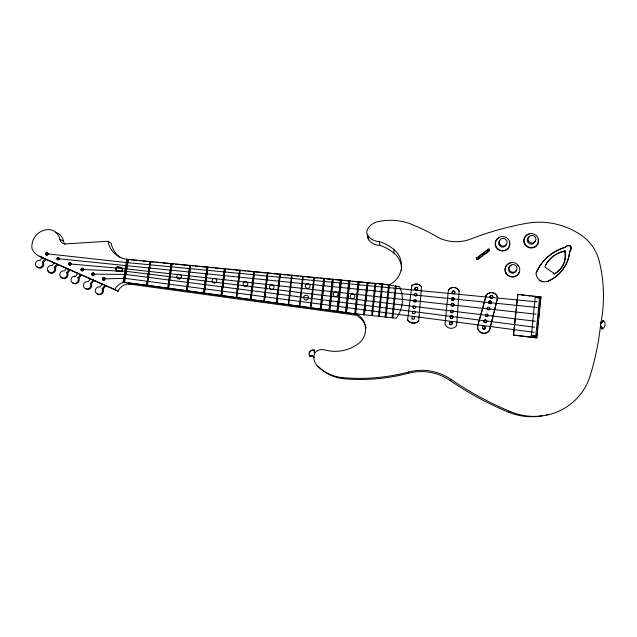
<?xml version="1.0" encoding="UTF-8"?>
<svg xmlns="http://www.w3.org/2000/svg" width="637" height="637" viewBox="0 0 637 637"><rect width="100%" height="100%" fill="white"/><g stroke="black" fill="none" stroke-linecap="round" stroke-linejoin="round"><path stroke-width="0.96" d="M535.749 336.248L539.547 297.973L537.66 297.503L535.176 297.535L531.354 335.707L535.749 336.248L531.354 335.707M407.584 319.965L407.592 319.878A7.063 6.983 14.6 0 0 418.732 320.865L418.716 320.952A7.055 6.983 14.6 0 1 407.584 319.965L411.813 285.679A6.625 6.529 7.5 0 1 421.527 286.602L418.716 320.952M411.813 285.679L411.805 285.79A6.617 6.521 7.5 0 1 417.753 284.301M459.173 291.109L456.602 325.603A6.744 6.633 23.1 0 1 445.008 324.472L448.408 290.098A6.051 5.932 15.9 0 1 459.173 291.109L459.126 291.22A6.044 5.924 15.9 0 0 448.376 290.209L448.408 290.098M536.649 337.077L537.047 333.183M537.341 330.269L537.732 326.383M537.931 324.432L538.321 320.546M538.615 317.632L539.006 313.738M539.205 311.796L539.69 306.93M539.889 304.988L540.28 301.102M540.479 299.159L540.956 296.938L517.73 294.445L513.47 335.166L536.832 337.857L540.956 296.938M374.978 283.385L371.634 315.546L372.43 315.673L375.886 283.417L358.137 281.689L354.753 313.754L396.294 318.174A31.794 31.492 -9.8 0 0 399.59 286.714L381.77 283.983L378.482 316.31L379.27 316.39L382.558 284.062M395.394 285.862L392.081 317.728L392.862 317.815L396.166 286.005L395.402 285.917M513.47 335.166L517.969 294.167M355.717 313.882L359.093 281.785M388.602 284.707L385.194 317.011L386.07 317.099L389.47 284.731A21.547 21.196 -7.7 0 0 393.825 249.425A44.932 44.367 -12.7 0 0 379.365 241.542A14.237 13.903 -9.3 0 1 367.955 235.801A6.314 6.171 -10.7 0 1 367.557 229.24A15.455 15.121 -8.6 0 1 379.031 221.453A56.398 55.562 -3.4 0 1 411.924 224.455A201.308 198.903 -88.3 0 1 439.148 238.007A39.892 38.61 3.1 0 0 471.046 238.931A323.373 306.827 51.4 0 1 526.672 223.324A71.591 69.162 22.9 0 1 581.366 235.316A43.985 42.313 20.7 0 1 599.098 260.652A148.859 145.945 15.8 0 1 601.28 320.944L600.627 324.671A278.695 274.858 -30.8 0 1 590.236 375.583A60.698 58.851 33.4 0 1 510.747 411.725L508.453 412.115A302.376 284.277 12.3 0 1 450.248 380.6A51.517 50.649 58.8 0 0 408.468 373.234A183.185 177.962 -13.2 0 1 344.004 378.752A40.744 40.577 -40 0 1 319.328 367.469L317.576 366.14A12.716 12.621 -61.5 0 1 313.754 356.752L314.742 353.065A9.053 8.982 -62.1 0 1 324.352 349.856A39.303 38.945 -31.5 0 0 358.129 343.9A17.971 17.884 -32.5 0 0 357.062 314.065L357.994 316.462A17.605 17.518 -33.1 0 1 365.232 325.125M348.805 280.782L340.5 279.977L337.092 311.286L345.421 312.472L348.805 280.782L349.801 280.877L346.417 312.608L354.753 313.754M346.417 312.608L349.801 280.877M340.524 280.033L332.49 279.197L329.066 310.187L337.116 311.334L340.5 279.977M338.112 311.469L341.496 280.073M367.016 282.613L363.512 314.742L364.348 314.829L367.852 282.693L364.332 314.782M408.468 373.234L408.596 372.016A52.624 51.74 58.7 0 1 451.275 379.533A308.794 289.915 12.2 0 0 510.747 411.725M332.49 279.197L329.098 310.235L321.064 309.088L324.488 278.417L323.7 278.345L320.164 309.009L299.326 306.15L302.726 276.307L323.7 278.345M321.096 309.136L324.488 278.417M329.974 310.354L333.366 279.285M310.394 307.663L313.826 277.437M311.063 307.759L314.463 277.445M299.9 306.222L303.292 276.362M276.84 303.061L280.28 274.181L279.659 274.061L276.219 302.933L288.179 304.621L291.571 275.224L302.726 276.307M299.326 306.15L288.752 304.693L292.152 275.28M276.784 303.013L280.232 274.117M267.174 272.851L253.677 271.537L250.301 299.422L263.79 301.269L267.174 272.851L279.707 274.125M276.267 302.981L264.315 301.301L267.755 272.907M264.371 301.349L267.811 272.97M250.954 299.47L254.386 271.609M251.01 299.517L254.45 271.673M253.677 271.537L239.679 270.176L236.247 297.447L250.301 299.422M239.743 270.239L236.311 297.503L221.166 295.425L224.535 268.71L239.679 270.176M236.908 297.583L240.276 270.239M224.535 268.71L221.182 294.843M221.692 295.449L225.116 268.766M221.764 295.504L225.18 268.83M224.606 268.774L207.113 267.014L203.705 292.988L221.166 295.425M207.192 267.078L203.784 293.036L186.466 290.623L189.858 265.342L207.113 267.014M204.342 293.076L207.758 267.078M204.421 293.124L207.829 267.142M189.945 265.406L171.242 263.527L167.873 288.067L186.553 290.679L189.858 265.342M187.095 290.711L190.495 265.398M187.182 290.759L190.574 265.462M421.527 286.602L421.511 286.722A6.617 6.521 7.5 0 0 418.628 284.572M168.502 288.155L171.871 263.591M168.598 288.211L171.966 263.654M171.329 263.599L150.045 261.473L146.709 285.169L167.969 288.123L171.242 263.527M150.141 261.536L128.451 259.458L124.565 282.398L146.805 285.225L150.045 261.473M147.513 285.32L150.746 261.536M123.06 282.374L124.892 282.565L123.06 282.374L126.835 259.14L128.778 259.665M123.912 279.675L123.443 282.573A11.848 11.299 -50 0 0 114.819 289.58L39.215 256.193A16.371 15.344 -47.1 0 1 32.041 248.812A16.228 15.224 -47.4 0 1 47.552 229.631A12.836 12.031 -47.1 0 1 59.79 239.281A6.123 5.757 -46.3 0 0 65.659 243.907L107.956 241.256L111.228 243.358A24.158 22.996 -43.8 0 0 120.767 257.77M124.231 277.74L124.541 275.805M124.852 273.87L125.17 271.935M125.481 270.008L125.8 268.073M126.11 266.139L126.421 264.204M126.739 262.269L127.05 260.334M124.183 282.191L128.077 259.227M489.558 330.117L497.664 297.598A6.306 6.147 21.2 0 0 486.182 295.385L477.527 326.526A6.394 6.251 26.8 0 0 489.558 330.117L497.664 297.598M483.101 253.136C484.757 250.89 484.773 255.588 483.101 253.327C481.413 254.394 485.354 255.469 483.746 253.383M477.527 326.526L486.182 295.385M476.643 259.546A0.804 0.78 12.6 0 1 476.635 258.303L488.571 249.083L489.503 249.202L489.511 250.253L477.623 259.546L482.225 256.066M476.635 258.303L488.571 249.083M489.128 250.843L489.359 250.373M600.755 323.524L603.518 320.443A5.47 5.231 28.9 0 1 602.769 328.596L601.965 329.01L600.436 326.439L601.24 326.017L602.769 328.596M603.518 320.443L601.559 323.094L600.11 322.824M100.797 283.393L102.318 284.134L100.049 286.984A3.806 3.615 -50.3 0 0 95.263 290.655A3.806 3.615 -50.3 0 0 99.778 294.19A3.806 3.615 -50.3 0 0 102.223 288.688L104.938 285.288M97.135 293.673A3.798 3.607 -50.3 0 0 103.098 289.102L105.798 285.71M88.885 278.13L90.462 278.895L88.232 281.689A3.806 3.599 -50 0 0 83.455 285.352A3.806 3.599 -50 0 0 87.954 288.88A3.806 3.599 -50 0 0 90.406 283.385L93.074 280.049M85.35 288.378A3.79 3.591 -50 0 0 91.306 283.815L93.965 280.487M64.878 267.532L66.574 268.344L64.528 270.9A3.79 3.575 -49.5 0 0 59.759 274.547A3.79 3.575 -49.5 0 0 64.218 278.05A3.79 3.575 -49.5 0 0 66.678 272.588L69.162 269.491M61.16 276.832A3.782 3.559 -49.5 0 0 66.089 278.106A3.782 3.559 -49.5 0 0 67.641 273.05L70.126 269.953M76.36 272.596L78.001 273.392L75.771 276.171A3.798 3.583 -49.7 0 0 70.994 279.826A3.798 3.583 -49.7 0 0 75.477 283.338A3.798 3.583 -49.7 0 0 77.929 277.867L80.596 274.539M72.921 282.86A3.79 3.575 -49.7 0 0 78.869 278.313L81.528 274.985M52.513 262.07L54.264 262.906L52.115 265.581A3.782 3.559 -49.2 0 0 47.353 269.212A3.782 3.559 -49.2 0 0 51.788 272.708A3.782 3.559 -49.2 0 0 54.256 267.261L56.836 264.044M48.46 270.629A3.774 3.551 -49.3 0 0 53.261 273.002A3.774 3.551 -49.3 0 0 55.26 267.731L57.84 264.53M42.432 257.682L40.203 260.453A3.782 3.543 -49.1 0 0 35.449 264.084A3.782 3.543 -49.1 0 0 39.86 267.564A3.782 3.543 -49.1 0 0 42.329 262.133L44.996 258.821M36.898 266.385A3.766 3.535 -49.1 0 0 41.795 267.651A3.766 3.535 -49.1 0 0 43.364 262.619L46.031 259.315M536.083 272.994A47.823 45.88 24.5 0 1 565.043 247.506L565.369 247.14A4.22 4.045 18.9 0 1 570.577 245.794A4.403 4.22 18.6 0 1 569.876 251.105A38.204 36.827 16.3 0 1 547.175 281.482L546.88 281.785A38.124 36.755 16.3 0 0 569.542 251.472L569.876 251.105M564.517 251.4L565.107 250.747A21.913 21.093 18.1 0 1 554.357 273.687L553.808 274.26A21.833 21.021 18.1 0 0 564.517 251.4A29.485 28.315 22.6 0 0 545.662 264.825M565.043 247.506A4.212 4.037 18.9 0 1 570.234 246.169L570.577 245.794M450.248 380.6L451.275 379.533M482.448 253.964L483.172 253.383M483.762 254.904C484.176 254.203 492.353 250.134 488.348 249.553M58.278 258.248L59.249 259.02L58.214 259.617M82.468 269.093L83.439 269.865L82.237 270.367M104.157 279.898L104.787 278.863M314.145 350.055L314.423 352.938L314.145 350.055A4.093 4.053 -58.8 0 0 309.55 356.043L312.624 355.932L314.598 357.461M309.55 356.043L312.624 355.932M103.56 278.887L124.844 278.321L534.188 332.315M70.309 263.495L71.041 264.506L69.767 264.689M131.771 283.983L128.793 283.991L125.696 282.326M93.026 274.133L125.505 274.396L534.698 327.219M82.157 269.491L126.022 271.33L535.295 321.255M69.791 263.941L126.437 268.894L535.996 314.216M537.222 301.866L127.504 262.643L46.74 253.749M122.4 270.239A2.532 2.413 -47.5 0 0 121.699 267.58L117.208 266.959A2.325 2.214 -47.6 0 0 116.651 270.86L121.524 271.45A2.532 2.413 -47.5 0 0 122.049 270.908M117.853 271.099L121.524 271.45M280.28 274.181L291.571 275.224M324.52 278.48L332.514 279.261M349.824 280.941L358.137 281.689M141.04 260.836L129.821 259.562M143.014 261.027L153.891 262.086M155.866 262.277L160.811 262.755M162.785 262.946L173.662 264.005M175.637 264.196L193.433 265.932M195.416 266.123L206.284 267.174M208.267 267.373L213.204 267.851M215.187 268.042L226.063 269.101M228.038 269.292L232.983 269.769M234.957 269.961L245.834 271.02M247.809 271.211L252.754 271.696M254.728 271.888L265.605 272.939M267.58 273.138L278.457 274.189M280.431 274.38L285.376 274.865M287.351 275.057L298.227 276.116M300.202 276.307L305.147 276.784M307.13 276.976L317.998 278.035M319.981 278.226L324.918 278.703M326.9 278.902L330.85 279.285M332.832 279.476L344.697 280.63M346.671 280.821L350.629 281.204M352.603 281.395L364.372 282.541M366.307 282.732L370.169 283.107M372.104 283.29L376.937 283.76M378.864 283.951L389.47 284.731M537.23 307.472L57.927 258.678M117.208 266.959L121.699 267.58M535.176 297.535L539.539 298.06M521.552 294.907L524.426 295.25M526.337 295.48L530.159 295.942M532.07 296.173L534.937 296.516M536.848 296.746L540.678 297.208M513.693 334.974L536.832 337.857M264.315 301.301L263.79 301.269M288.752 304.693L288.179 304.621M321.064 309.088L320.164 309.009M346.393 312.56L345.421 312.472M126.046 282.517L357.118 314.224M357.58 315.403L128.793 283.991A11.713 11.179 -50.1 0 0 118.044 291.165L103.425 284.548M47.488 253.327L47.918 254.497L46.756 254.513M104.213 278.409L104.699 278.695M45.482 259.116L54.718 263.2M57.25 264.315L90.605 279.046M93.249 280.208L102.501 284.293M54.256 267.261L55.26 267.731M42.329 262.133L43.364 262.619M90.406 283.385L91.306 283.815M66.678 272.588L67.641 273.05M77.929 277.867L78.869 278.313M102.223 288.688L103.098 289.102M55.101 263.208L58.954 265.064M39.215 256.193L47.186 259.872M67.482 268.679L71.209 270.478M78.964 273.751L82.571 275.495M91.505 279.285L94.977 280.973M114.819 289.58L118.044 291.165M116.651 270.86L116.929 271.012A2.325 2.206 -47.6 0 1 117.487 267.118M59.79 239.281L63.581 241.399A6.051 5.701 -46.4 0 0 65.078 244.369M93.886 273.711L94.141 274.85L92.962 274.865M126.835 259.14L127.527 259.57M554.357 273.687L544.842 266.863A29.597 28.41 22.6 0 1 565.107 250.747M317.576 366.14A41.604 41.413 -38.8 0 0 342.77 377.653L344.004 378.752M375.886 283.417L381.77 283.983M367.955 235.801L368.656 239.759A13.942 13.632 -9 0 0 379.835 245.396A44.017 43.483 -12.4 0 1 393.992 253.128A21.109 20.782 -7.3 0 1 401.517 270.669M379.365 241.542L379.835 245.396M393.825 249.425L393.992 253.128M602.586 328.549A5.446 5.215 29 0 1 601.965 329.01M602.706 320.889A5.446 5.215 29 0 1 603.231 321.486M309.773 356.218A4.077 4.037 -58.9 0 1 309.447 355.494M309.391 353.137A4.077 4.037 -58.9 0 1 312.783 350.151M313.571 350.119A4.077 4.037 -58.9 0 1 314.352 350.246M548.17 414.313A59.408 57.625 33.7 0 1 546.45 414.798M542.071 415.762A59.408 57.625 33.7 0 1 508.453 412.115M365.55 326.025A17.605 17.518 -33.1 0 1 366.036 327.88M74.816 276.649A3.79 3.575 -49.7 0 1 75.771 276.506M43.236 258.128A16.188 15.184 -47.2 0 1 40.298 256.297M55.698 232.33A12.692 11.912 -47.2 0 1 63.581 241.399M127.209 259.37A24.429 23.243 -43.7 0 1 107.956 241.256M368.656 239.759A6.187 6.051 -10.5 0 1 367.653 234.918M408.596 372.016A186.967 181.465 -13.4 0 1 342.77 377.653M535.088 241.216A3.957 3.814 15.4 0 1 528.957 243.382A3.957 3.814 15.4 0 1 529.132 237.028M538.058 239.233A7.31 7.039 15.4 0 1 532.978 247.833A7.31 7.039 15.4 0 1 524.004 242.745A7.31 7.039 15.4 0 1 529.092 234.153M542.971 281.944A8.655 8.345 20.6 0 1 541.697 281.61M540.479 281.092A8.655 8.345 20.6 0 1 539.356 280.399M570.234 246.169A4.395 4.212 18.7 0 1 569.542 251.472M516.257 270.255A3.965 3.846 17.8 0 1 512.196 273.169A3.965 3.846 17.8 0 1 508.469 269.722A3.965 3.846 17.8 0 1 511.24 265.613M519.298 271.888A7.325 7.095 17.9 0 1 511.63 277.039A7.325 7.095 17.9 0 1 504.958 270.478A7.325 7.095 17.9 0 1 510.309 263.057M517.363 264.984A7.325 7.095 17.9 0 1 518.534 266.473M489.63 330.03A6.402 6.259 26.8 0 1 477.591 326.447M485.123 327.275A1.393 1.37 27 0 1 483.825 329.178A1.393 1.37 27 0 1 482.607 327.179A1.393 1.37 27 0 1 484.94 326.964M486.111 295.496A6.298 6.139 21.2 0 1 490.068 292.805M492.544 292.797A6.298 6.139 21.2 0 1 497.593 297.702M121.428 267.421A2.54 2.413 -47.5 0 1 121.245 271.298M477.814 259.1A0.804 0.78 12.6 0 1 476.691 258.956A0.804 0.78 12.6 0 1 476.826 257.858M565.369 247.14A47.918 45.975 24.5 0 0 536.036 273.464A8.671 8.361 20.6 0 0 547.175 281.482M509.425 242.243A7.27 7.039 13.3 0 1 504.934 250.644A7.27 7.039 13.3 0 1 495.857 246.901A7.27 7.039 13.3 0 1 498.779 237.848M506.399 244.226A3.941 3.814 13.2 0 1 500.714 246.646A3.941 3.814 13.2 0 1 499.695 240.659M102.947 278.855C104.134 281.554 104.938 276.546 102.947 278.855M92.421 274.101C93.599 276.792 94.411 271.792 92.421 274.101M81.552 269.467C82.73 272.15 83.535 267.166 81.552 269.467M69.194 263.917C70.365 266.592 71.177 261.624 69.194 263.917M57.338 258.606C58.493 261.274 59.321 256.321 57.338 258.606M46.159 253.733C47.305 256.392 48.133 251.448 46.159 253.733M525.023 244.043A7.325 7.055 15.4 0 0 537.676 244.178A7.325 7.055 15.4 0 0 531.258 233.5A7.325 7.055 15.4 0 0 525.023 244.043M528.606 241.216A3.981 3.838 15.3 0 0 535.478 241.081A3.981 3.838 15.3 0 0 531.815 235.379A3.981 3.838 15.3 0 0 528.606 241.216M509.648 270.407A3.989 3.87 17.7 0 0 516.535 270.287A3.989 3.87 17.7 0 0 512.881 264.53A3.989 3.87 17.7 0 0 509.648 270.407M506.16 273.09A7.341 7.111 17.8 0 0 518.837 273.249A7.341 7.111 17.8 0 0 512.435 262.468A7.341 7.111 17.8 0 0 506.16 273.09M484.048 321.852A1.393 1.362 25.5 0 0 486.437 322.147A1.393 1.362 25.5 0 0 485.466 319.965A1.393 1.362 25.5 0 0 484.048 321.852M485.553 315.896A1.393 1.362 24.3 0 0 487.942 316.191A1.393 1.362 24.3 0 0 486.971 314.009A1.393 1.362 24.3 0 0 485.553 315.896M490.394 297.758A1.385 1.354 20.8 0 0 492.767 297.431A1.393 1.354 20.8 0 0 491.294 295.52A1.393 1.354 20.8 0 0 490.434 297.702A1.393 1.354 20.8 0 0 492.799 297.375A1.385 1.354 20.8 0 0 491.262 295.576A1.385 1.354 20.8 0 0 490.394 297.758M487.305 309.009A1.393 1.362 22.9 0 0 489.694 309.303A1.393 1.362 22.9 0 0 488.722 307.13A1.393 1.362 22.9 0 0 487.305 309.009M488.794 302.901A1.393 1.354 21.8 0 0 491.183 303.188A1.393 1.354 21.8 0 0 490.243 300.967A1.393 1.354 21.8 0 0 488.826 302.846A1.393 1.354 21.8 0 0 491.215 303.14A1.393 1.354 21.8 0 0 490.203 301.014A1.393 1.354 21.8 0 0 488.794 302.901M449.618 323.93A1.385 1.362 23.6 0 0 451.991 324.225A1.385 1.362 23.6 0 0 451.036 322.043A1.385 1.362 23.6 0 0 449.618 323.93M450.447 317.823A1.385 1.362 21.8 0 0 452.811 317.505A1.385 1.362 21.8 0 0 451.322 315.641A1.385 1.362 21.8 0 0 450.447 317.823A1.385 1.362 21.8 0 0 452.835 317.457A1.385 1.362 21.8 0 0 451.346 315.594A1.385 1.362 21.8 0 0 450.47 317.783M450.877 312.337A1.385 1.362 20.3 0 0 453.241 312.019A1.385 1.362 20.3 0 0 451.752 310.155A1.385 1.362 20.3 0 0 450.877 312.337M451.776 299.836A1.378 1.354 17.1 0 0 454.133 299.509A1.378 1.354 17.1 0 0 452.668 297.606A1.378 1.354 17.1 0 0 451.792 299.78A1.378 1.354 17.1 0 0 454.157 299.454A1.378 1.354 17.1 0 0 452.644 297.654A1.378 1.354 17.1 0 0 451.776 299.836M452.397 293.179A1.378 1.354 15.6 0 0 454.746 292.853A1.378 1.354 15.6 0 0 453.289 290.95A1.378 1.354 15.6 0 0 452.413 293.124A1.378 1.354 15.6 0 0 454.77 292.797A1.378 1.354 15.6 0 0 453.265 291.005A1.378 1.354 15.6 0 0 452.397 293.179M451.466 305.609A1.378 1.354 18.5 0 0 453.823 305.282A1.378 1.354 18.5 0 0 452.358 303.371A1.378 1.354 18.5 0 0 451.482 305.553A1.378 1.354 18.5 0 0 453.847 305.234A1.378 1.354 18.5 0 0 452.334 303.427A1.378 1.354 18.5 0 0 451.466 305.609M412.219 318.826A1.378 1.362 15.3 0 0 414.568 318.5A1.378 1.362 15.3 0 0 413.102 316.645A1.378 1.362 15.3 0 0 412.219 318.826M412.688 313.316A1.37 1.354 13.3 0 0 415.037 312.998A1.37 1.354 13.3 0 0 413.572 311.143A1.37 1.354 13.3 0 0 412.688 313.316M413.238 308.013A1.37 1.354 11.6 0 0 415.587 307.687A1.37 1.354 11.6 0 0 414.114 305.84A1.37 1.354 11.6 0 0 413.238 308.013M413.891 301.707A1.37 1.354 9.8 0 0 416.24 301.381A1.37 1.354 9.8 0 0 414.775 299.533A1.37 1.354 9.8 0 0 413.891 301.707M414.536 295.584A1.37 1.346 8.3 0 0 416.877 295.257A1.37 1.346 8.3 0 0 415.412 293.418A1.37 1.346 8.3 0 0 414.536 295.584M415.292 289.501A1.37 1.346 7.1 0 0 417.641 289.174A1.37 1.346 7.1 0 0 416.176 287.279A1.37 1.346 7.1 0 0 415.3 289.445A1.37 1.346 7.1 0 0 417.641 289.118A1.37 1.346 7.1 0 0 416.176 287.335A1.37 1.346 7.1 0 0 415.292 289.501M497.521 248.526A7.286 7.055 13.3 0 0 509.68 245.484A7.286 7.055 13.3 0 0 500.738 236.733A7.286 7.055 13.3 0 0 497.521 248.526M500.435 245.022A3.957 3.83 13.2 0 0 506.988 243.175A3.957 3.83 13.2 0 0 501.98 238.564A3.957 3.83 13.2 0 0 500.435 245.022M482.615 328.294A1.393 1.37 27 0 0 485.012 328.596A1.393 1.37 27 0 0 484.04 326.407A1.393 1.37 27 0 0 482.615 328.294M484.08 321.812A1.393 1.362 25.5 0 0 486.477 322.107A1.393 1.362 25.5 0 0 485.498 319.917A1.393 1.362 25.5 0 0 484.08 321.812M449.634 323.883A1.385 1.362 23.6 0 0 452.015 324.185A1.385 1.362 23.6 0 0 451.06 321.996A1.385 1.362 23.6 0 0 449.634 323.883M352.014 298.713A2.405 2.381 -19.2 0 0 354.793 295.624A2.405 2.381 -19.2 0 0 350.724 294.796A2.405 2.381 -19.2 0 0 352.014 298.713M306.174 299.987A2.397 2.365 -36.4 0 0 308.077 296.301A2.397 2.365 -36.4 0 0 303.945 296.547A2.397 2.365 -36.4 0 0 306.174 299.987M307.83 288.457A2.397 2.357 -33.2 0 0 309.725 284.787A2.397 2.357 -33.2 0 0 305.601 285.034A2.397 2.357 -33.2 0 0 307.83 288.457M271.8 289.604A2.389 2.341 -40.1 0 0 273.711 285.949A2.389 2.341 -40.1 0 0 269.602 286.196A2.389 2.341 -40.1 0 0 271.8 289.604M245.54 286.339A2.389 2.325 -42.5 0 0 247.459 282.693A2.389 2.325 -42.5 0 0 243.374 282.939A2.389 2.325 -42.5 0 0 245.54 286.339M214.47 283.035A2.381 2.309 -44.5 0 0 216.397 279.396A2.381 2.309 -44.5 0 0 212.328 279.651A2.381 2.309 -44.5 0 0 214.47 283.035M179.148 278.95A2.381 2.293 -46 0 0 181.083 275.327A2.381 2.293 -46 0 0 177.046 275.574A2.381 2.293 -46 0 0 179.148 278.95M335.142 296.603A2.405 2.373 -26.4 0 0 337.921 293.514A2.405 2.373 -26.4 0 0 333.86 292.686A2.405 2.373 -26.4 0 0 335.142 296.603M103.759 280.176A1.266 1.202 -49 0 0 104.675 278.202A1.266 1.202 -49 0 0 102.557 278.48A1.266 1.202 -49 0 0 103.759 280.176M103.648 280.121A1.266 1.202 -49 0 0 104.564 278.138A1.266 1.202 -49 0 0 102.438 278.417A1.266 1.202 -49 0 0 103.648 280.121M93.225 275.423A1.266 1.194 -48.8 0 0 94.149 273.44A1.266 1.194 -48.8 0 0 92.031 273.719A1.266 1.194 -48.8 0 0 93.225 275.423M93.106 275.359A1.266 1.194 -48.8 0 0 94.029 273.384A1.266 1.194 -48.8 0 0 91.911 273.663A1.266 1.194 -48.8 0 0 93.106 275.359M82.356 270.781A1.258 1.194 -48.6 0 0 83.272 268.814A1.258 1.194 -48.6 0 0 81.162 269.085A1.258 1.194 -48.6 0 0 82.356 270.781M82.229 270.717A1.258 1.194 -48.6 0 0 83.152 268.75A1.258 1.194 -48.6 0 0 81.034 269.029A1.258 1.194 -48.6 0 0 82.229 270.717M69.863 265.159A1.258 1.186 -48.4 0 0 70.787 263.192A1.258 1.186 -48.4 0 0 68.677 263.471A1.258 1.186 -48.4 0 0 69.863 265.159M69.99 265.223A1.258 1.186 -48.4 0 0 70.914 263.264A1.258 1.186 -48.4 0 0 68.804 263.543A1.258 1.186 -48.4 0 0 69.99 265.223M57.999 259.848A1.258 1.186 -48.2 0 0 58.922 257.889A1.258 1.186 -48.2 0 0 56.82 258.168A1.258 1.186 -48.2 0 0 57.999 259.848M46.947 255.031A1.258 1.178 -48.1 0 0 47.871 253.08A1.258 1.178 -48.1 0 0 45.768 253.359A1.258 1.178 -48.1 0 0 46.947 255.031M46.804 254.967A1.258 1.178 -48.1 0 0 47.727 253.008A1.258 1.178 -48.1 0 0 45.633 253.287A1.258 1.178 -48.1 0 0 46.804 254.967"/></g></svg>
